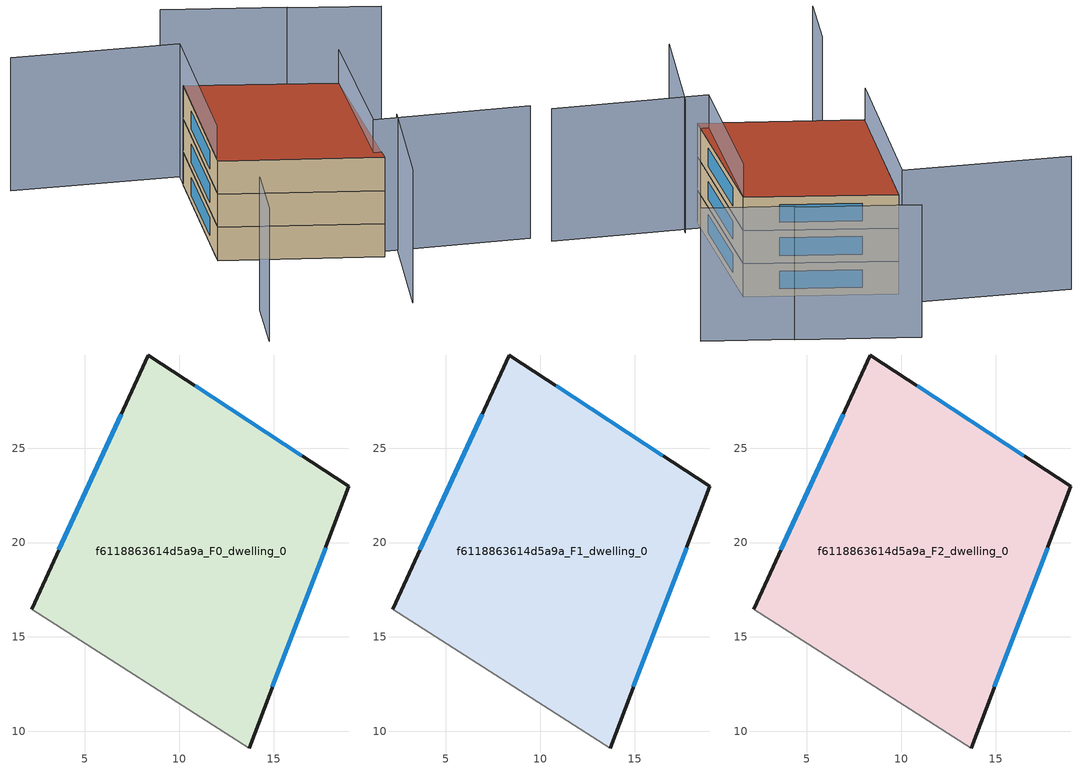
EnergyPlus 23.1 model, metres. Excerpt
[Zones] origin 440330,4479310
f6118863614d5a9a_F0_dwelling_0
 floor ground (EU_floor_Construction): 18.99,22.97 13.7,9.11 2.18,16.48 8.37,29.94 z0
 wall outside (EU_wall_Construction): 13.7,9.11 18.99,22.97 8.37,29.94 2.18,16.48 z0:3
 wall adiabatic (EU_wall_Construction): 2.18,16.48 13.7,9.11 z0:3
 window (EU_Window_Construction): 14.94,12.36 17.75,19.73 / 6.92,26.79 3.63,19.63 / 16.5,24.6 10.85,28.31 z0.7:2.3
f6118863614d5a9a_F1_dwelling_0
 floor to f6118863614d5a9a_F0_dwelling_0 (EU_floor_Construction): 18.99,22.97 13.7,9.11 2.18,16.48 8.37,29.94 z3
 wall outside (EU_wall_Construction): 13.7,9.11 18.99,22.97 8.37,29.94 2.18,16.48 z3:6
 wall adiabatic (EU_wall_Construction): 2.18,16.48 13.7,9.11 z3:6
 window (EU_Window_Construction): 14.94,12.36 17.75,19.73 / 6.92,26.79 3.63,19.63 / 16.5,24.6 10.85,28.31 z3.7:5.3
f6118863614d5a9a_F2_dwelling_0
 floor to f6118863614d5a9a_F1_dwelling_0 (EU_floor_Construction): 18.99,22.97 13.7,9.11 2.18,16.48 8.37,29.94 z6
 wall outside (EU_wall_Construction): 13.7,9.11 18.99,22.97 8.37,29.94 2.18,16.48 z6:9
 wall adiabatic (EU_wall_Construction): 2.18,16.48 13.7,9.11 z6:9
 window (EU_Window_Construction): 14.94,12.36 17.75,19.73 / 6.92,26.79 3.63,19.63 / 16.5,24.6 10.85,28.31 z6.7:8.3
 roof outside (EU_roof_Construction): 13.7,9.11 18.99,22.97 8.37,29.94 2.18,16.48 z9
shading: 25.46,5.09 13.45,10.37 / 13.45,10.37 18.99,22.97 / -0.58,6.73 -3.43,1.41 / 15.62,10.08 10.44,0.6 / -3.71,37.34 9.07,31.46 / 9.07,31.46 2.34,16.84 / 20.4,32.13 11.65,37.8 / 26.75,27.83 20.3,32.04 z0:12
[Building]
EU S2 Campaign: North Axis=0; Terrain=City; Solar Distribution=FullExterior
[Site:Location]
Madrid: Latitude=40.5; Longitude=-3.5; Time Zone=1; Elevation=609
[SizingPeriod:WeatherFileDays]
AnnualSizingPeriod: Begin Month=1; Begin Day of Month=1; End Month=12; End Day of Month=31; Day of Week for Start Day=Monday; Use Weather File Daylight Saving Period=No; Use Weather File Rain and Snow Indicators=No
[MATERIAL]
EU_InternalMass_Material: Roughness=MediumRough; Thickness=0.1; Conductivity=1; Density=1800; Specific Heat=900; Thermal Absorptance=0.9; Solar Absorptance=0.7; Visible Absorptance=0.7
[MATERIAL:NOMASS] Roughness=MediumRough; Thermal Absorptance=0.9; Solar Absorptance=0.7; Visible Absorptance=0.7
Name | Thermal Resistance
EU_wall_NoMass | 0.419739
EU_roof_NoMass | 0.352165
EU_floor_NoMass | 0.608284
[WINDOWMATERIAL:SIMPLEGLAZINGSYSTEM]
EU_Window_SimpleGlazing: UFactor=4.8352; Solar Heat Gain Coefficient=0.85; Visible Transmittance=0.85
[CONSTRUCTION]
EU_wall_Construction: EU_wall_NoMass
EU_roof_Construction: EU_roof_NoMass
EU_floor_Construction: EU_floor_NoMass
EU_Window_Construction: EU_Window_SimpleGlazing
EU_InternalMass_Construction: EU_InternalMass_Material
[ZONE] Type=1; Multiplier=1; Ceiling Height=autocalculate; Floor Area=autocalculate; Part of Total Floor Area=Yes
Name | Volume
f6118863614d5a9a_F0_dwelling_0 | 576.914
f6118863614d5a9a_F1_dwelling_0; f6118863614d5a9a_F2_dwelling_0 | 576.915
[INTERNALMASS] Construction=EU_InternalMass_Construction; Surface Area=192.305
Name | Zone or ZoneList
f6118863614d5a9a_F0_dwelling_0_EU_InternalMass | f6118863614d5a9a_F0_dwelling_0
f6118863614d5a9a_F1_dwelling_0_EU_InternalMass | f6118863614d5a9a_F1_dwelling_0
f6118863614d5a9a_F2_dwelling_0_EU_InternalMass | f6118863614d5a9a_F2_dwelling_0
[OTHEREQUIPMENT] Fuel Type=Electricity; Design Level Calculation Method=Watts/Area; Power per Zone Floor Area=1; Fraction Latent=0; Fraction Radiant=0; Fraction Lost=0; Carbon Dioxide Generation Rate=0; EndUse Subcategory=EU_Step8_InternalGains
Name | Zone or ZoneList or Space or SpaceList | Schedule
EU_Step8_InternalGain_f6118863614d5a9a_F0_dwelling_0_f000 | f6118863614d5a9a_F0_dwelling_0 | EU_Step8_GainSchedule_f6118863614d5a9a_F0_dwelling_0_f000
EU_Step8_InternalGain_f6118863614d5a9a_F1_dwelling_0_f000 | f6118863614d5a9a_F1_dwelling_0 | EU_Step8_GainSchedule_f6118863614d5a9a_F1_dwelling_0_f000
EU_Step8_InternalGain_f6118863614d5a9a_F2_dwelling_0_f000 | f6118863614d5a9a_F2_dwelling_0 | EU_Step8_GainSchedule_f6118863614d5a9a_F2_dwelling_0_f000
[ZONEVENTILATION:DESIGNFLOWRATE] Schedule=EU_AlwaysOn; Design Flow Rate Calculation Method=AirChanges/Hour; Air Changes per Hour=0.703302; Ventilation Type=Natural; Fan Pressure Rise=0; Fan Total Efficiency=1; Constant Term Coefficient=1; Temperature Term Coefficient=0; Velocity Term Coefficient=0; Velocity Squared Term Coefficient=0; Minimum Indoor Temperature=-100; Maximum Indoor Temperature=100; Delta Temperature=-100; Minimum Outdoor Temperature=-100; Maximum Outdoor Temperature=100; Maximum Wind Speed=40
Name | Zone or ZoneList or Space or SpaceList
EU_ConstantAir_f6118863614d5a9a_F0_dwelling_0 | f6118863614d5a9a_F0_dwelling_0
EU_ConstantAir_f6118863614d5a9a_F1_dwelling_0 | f6118863614d5a9a_F1_dwelling_0
EU_ConstantAir_f6118863614d5a9a_F2_dwelling_0 | f6118863614d5a9a_F2_dwelling_0
[HVACTEMPLATE:THERMOSTAT] Constant Heating Setpoint=20; Constant Cooling Setpoint=50
EU_HeatOnly_f6118863614d5a9a_F0_dwelling_0; EU_HeatOnly_f6118863614d5a9a_F1_dwelling_0; EU_HeatOnly_f6118863614d5a9a_F2_dwelling_0
[HVACTEMPLATE:ZONE:IDEALLOADSAIRSYSTEM] System Availability Schedule=EU_AlwaysOn; Maximum Heating Supply Air Temperature=50; Minimum Cooling Supply Air Temperature=13; Maximum Heating Supply Air Humidity Ratio=0.0156; Minimum Cooling Supply Air Humidity Ratio=0.0077; Heating Limit=NoLimit; Cooling Limit=NoLimit; Heating Availability Schedule=EU_AlwaysOn; Cooling Availability Schedule=EU_CoolingOff; Dehumidification Control Type=ConstantSensibleHeatRatio; Cooling Sensible Heat Ratio=0.7; Dehumidification Setpoint=60; Humidification Control Type=None; Humidification Setpoint=30; Outdoor Air Method=None; Outdoor Air Flow Rate per Person=0.00944; Outdoor Air Flow Rate per Zone Floor Area=0; Outdoor Air Flow Rate per Zone=0; Demand Controlled Ventilation Type=None; Outdoor Air Economizer Type=NoEconomizer; Heat Recovery Type=None; Sensible Heat Recovery Effectiveness=0.7; Latent Heat Recovery Effectiveness=0.65
Name | Template Thermostat
f6118863614d5a9a_F0_dwelling_0 | EU_HeatOnly_f6118863614d5a9a_F0_dwelling_0
f6118863614d5a9a_F1_dwelling_0 | EU_HeatOnly_f6118863614d5a9a_F1_dwelling_0
f6118863614d5a9a_F2_dwelling_0 | EU_HeatOnly_f6118863614d5a9a_F2_dwelling_0
[SIZING:ZONE] Zone Cooling Design Supply Air Temperature Input Method=SupplyAirTemperature; Zone Cooling Design Supply Air Temperature=13; Zone Heating Design Supply Air Temperature Input Method=SupplyAirTemperature; Zone Heating Design Supply Air Temperature=50; Zone Cooling Design Supply Air Humidity Ratio=0.008; Zone Heating Design Supply Air Humidity Ratio=0.008; Cooling Design Air Flow Method=DesignDay; Cooling Design Air Flow Rate=0; Cooling Minimum Air Flow per Zone Floor Area=0.000762; Cooling Minimum Air Flow=0; Cooling Minimum Air Flow Fraction=0.2; Heating Design Air Flow Method=DesignDay; Heating Design Air Flow Rate=0; Heating Maximum Air Flow per Zone Floor Area=0.002032; Heating Maximum Air Flow=0.141576; Heating Maximum Air Flow Fraction=0.3; Account for Dedicated Outdoor Air System=No; Dedicated Outdoor Air System Control Strategy=NeutralSupplyAir; Dedicated Outdoor Air Low Setpoint Temperature for Design=autosize; Dedicated Outdoor Air High Setpoint Temperature for Design=autosize; Zone Load Sizing Method=Sensible Load Only No Latent Load; Zone Latent Cooling Design Supply Air Humidity Ratio Input Method=HumidityRatioDifference; Zone Cooling Design Supply Air Humidity Ratio Difference=0.005; Zone Latent Heating Design Supply Air Humidity Ratio Input Method=HumidityRatioDifference; Zone Humidification Design Supply Air Humidity Ratio Difference=0.005
f6118863614d5a9a_F0_dwelling_0; f6118863614d5a9a_F1_dwelling_0; f6118863614d5a9a_F2_dwelling_0
[SCHEDULE:CONSTANT]
Name | Hourly Value
EU_AlwaysOn | 1
EU_CoolingOff | 0
[SCHEDULE:FILE] Column Number=1; Rows to Skip at Top=0; Number of Hours of Data=8760; Column Separator=Comma; Interpolate to Timestep=No; Minutes per Item=60; Adjust Schedule for Daylight Savings=Yes
Name | File
EU_Step8_GainSchedule_f6118863614d5a9a_F0_dwelling_0_f000 | ../../schedules/f6118863614d5a9a/f6118863614d5a9a_F0_dwelling_0_f000_gain.csv
EU_Step8_GainSchedule_f6118863614d5a9a_F1_dwelling_0_f000 | ../../schedules/f6118863614d5a9a/f6118863614d5a9a_F1_dwelling_0_f000_gain.csv
EU_Step8_GainSchedule_f6118863614d5a9a_F2_dwelling_0_f000 | ../../schedules/f6118863614d5a9a/f6118863614d5a9a_F2_dwelling_0_f000_gain.csv
